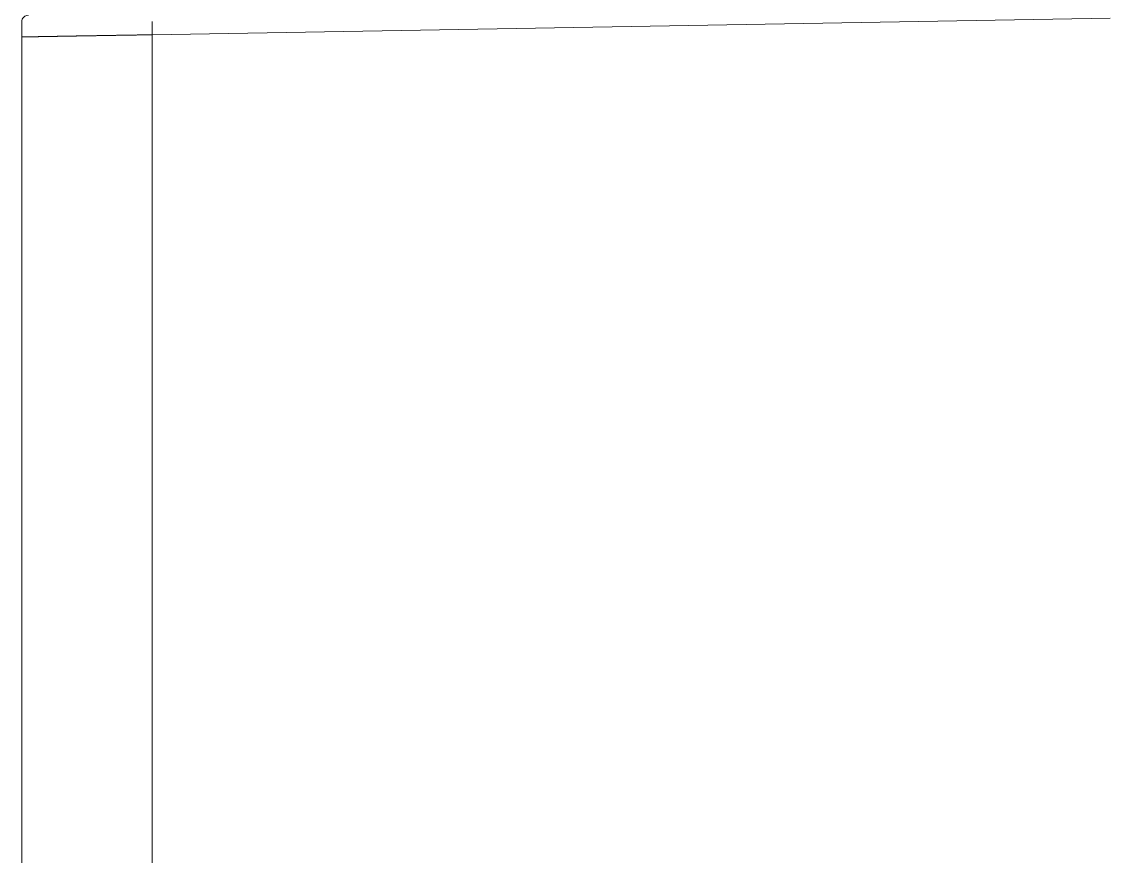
# Model space of a CAD drawing. Header units: millimetres. Extents: x 2433 to 4809, y -10272 to -6912.
# Drawn here: x 4249.36 to 4282.45, y -9511.06 to -9485.71 of the extents above; entities that cross this region are included whole.
import ezdxf

# ---------------------------------------------------------------- set-up
doc = ezdxf.new("R2010")
doc.units = ezdxf.units.MM

msp = doc.modelspace()

# ---------------------------------------------------------------- linework, layer by layer
at = {"linetype": 'Continuous', "lineweight": 13, "extrusion": (-1, -2.22045e-16, 0)}
for p, q in [((4253.326, -9486.1), (4282.452, -9485.592)), ((4253.326, -9486.1), (4253.326, -9485.693)), ((4253.326, -9546.285), (4253.326, -9486.1))]:
    msp.add_line(p, q, dxfattribs=at)
at = {"linetype": 'Continuous', "lineweight": 18, "extrusion": (-1, -2.22045e-16, 0)}
for p, q in [((4249.361, -9485.706), (4249.361, -9486.169)), ((4249.361, -9486.169), (4249.361, -9546.285))]:
    msp.add_line(p, q, dxfattribs=at)
at = {"linetype": 'Continuous', "lineweight": 18}
msp.add_open_spline([(4249.561, -9485.506), (4249.534, -9485.506), (4249.508, -9485.511), (4249.46, -9485.531), (4249.437, -9485.546), (4249.4, -9485.583), (4249.385, -9485.605), (4249.365, -9485.654), (4249.36, -9485.68), (4249.36, -9485.706)], degree=3, knots=[0, 0, 0, 0, 0.25, 0.25, 0.5, 0.5, 0.75, 0.75, 1, 1, 1, 1], dxfattribs=at)
at = {"linetype": 'Continuous', "lineweight": 13}
msp.add_open_spline([(4249.361, -9486.169), (4249.361, -9486.169), (4249.361, -9486.169), (4249.362, -9486.169), (4249.362, -9486.169), (4249.363, -9486.169), (4249.364, -9486.169), (4249.366, -9486.169), (4249.367, -9486.169), (4249.369, -9486.169), (4249.371, -9486.169), (4249.373, -9486.169), (4249.376, -9486.168), (4249.379, -9486.168), (4249.382, -9486.168), (4249.385, -9486.168), (4249.388, -9486.168), (4249.392, -9486.168), (4249.396, -9486.168), (4249.4, -9486.168), (4249.405, -9486.168), (4249.41, -9486.168), (4249.415, -9486.167), (4249.42, -9486.167), (4249.426, -9486.167), (4249.431, -9486.167), (4249.437, -9486.167), (4249.444, -9486.167), (4249.45, -9486.167), (4249.457, -9486.166), (4249.464, -9486.166), (4249.471, -9486.166), (4249.479, -9486.166), (4249.487, -9486.166), (4249.495, -9486.166), (4249.503, -9486.165), (4249.512, -9486.165), (4249.521, -9486.165), (4249.53, -9486.165), (4249.539, -9486.165), (4249.549, -9486.165), (4249.559, -9486.164), (4249.569, -9486.164), (4249.579, -9486.164), (4249.59, -9486.164), (4249.601, -9486.164), (4249.612, -9486.163), (4249.623, -9486.163), (4249.635, -9486.163), (4249.647, -9486.163), (4249.659, -9486.162), (4249.672, -9486.162), (4249.684, -9486.162), (4249.697, -9486.162), (4249.71, -9486.161), (4249.724, -9486.161), (4249.738, -9486.161), (4249.752, -9486.161), (4249.766, -9486.16), (4249.781, -9486.16), (4249.795, -9486.16), (4249.81, -9486.16), (4249.826, -9486.159), (4249.841, -9486.159), (4249.857, -9486.159), (4249.873, -9486.158), (4249.89, -9486.158), (4249.906, -9486.158), (4249.923, -9486.158), (4249.94, -9486.157), (4249.957, -9486.157), (4249.975, -9486.157), (4249.993, -9486.156), (4250.011, -9486.156), (4250.029, -9486.156), (4250.048, -9486.155), (4250.067, -9486.155), (4250.086, -9486.155), (4250.105, -9486.154), (4250.125, -9486.154), (4250.145, -9486.154), (4250.165, -9486.153), (4250.186, -9486.153), (4250.206, -9486.152), (4250.227, -9486.152), (4250.248, -9486.152), (4250.269, -9486.151), (4250.291, -9486.151), (4250.313, -9486.151), (4250.335, -9486.15), (4250.357, -9486.15), (4250.38, -9486.149), (4250.403, -9486.149), (4250.426, -9486.149), (4250.449, -9486.148), (4250.473, -9486.148), (4250.496, -9486.147), (4250.521, -9486.147), (4250.546, -9486.147), (4250.573, -9486.146), (4250.599, -9486.146), (4250.627, -9486.145), (4250.654, -9486.145), (4250.683, -9486.144), (4250.711, -9486.144), (4250.741, -9486.143), (4250.77, -9486.143), (4250.801, -9486.142), (4250.831, -9486.142), (4250.862, -9486.141), (4250.894, -9486.14), (4250.927, -9486.14), (4250.959, -9486.139), (4250.993, -9486.139), (4251.026, -9486.138), (4251.061, -9486.138), (4251.096, -9486.137), (4251.131, -9486.136), (4251.167, -9486.136), (4251.204, -9486.135), (4251.241, -9486.135), (4251.278, -9486.134), (4251.316, -9486.133), (4251.355, -9486.133), (4251.394, -9486.132), (4251.434, -9486.131), (4251.474, -9486.131), (4251.515, -9486.13), (4251.557, -9486.129), (4251.598, -9486.129), (4251.641, -9486.128), (4251.684, -9486.127), (4251.727, -9486.126), (4251.772, -9486.126), (4251.816, -9486.125), (4251.861, -9486.124), (4251.907, -9486.123), (4251.953, -9486.123), (4252, -9486.122), (4252.047, -9486.121), (4252.095, -9486.12), (4252.143, -9486.12), (4252.192, -9486.119), (4252.242, -9486.118), (4252.291, -9486.117), (4252.342, -9486.116), (4252.393, -9486.115), (4252.444, -9486.115), (4252.496, -9486.114), (4252.548, -9486.113), (4252.601, -9486.112), (4252.654, -9486.111), (4252.708, -9486.11), (4252.762, -9486.109), (4252.817, -9486.108), (4252.872, -9486.108), (4252.927, -9486.107), (4252.983, -9486.106), (4253.039, -9486.105), (4253.096, -9486.104), (4253.153, -9486.103), (4253.211, -9486.102), (4253.268, -9486.101), (4253.307, -9486.1), (4253.326, -9486.1)], degree=3, knots=[0, 0, 0, 0, 0.004935, 0.009876, 0.014823, 0.019775, 0.024734, 0.029698, 0.034667, 0.039643, 0.044624, 0.049611, 0.054603, 0.059602, 0.064606, 0.069616, 0.074631, 0.079653, 0.08468, 0.089712, 0.094751, 0.099795, 0.104845, 0.109901, 0.114963, 0.12003, 0.125103, 0.130182, 0.135266, 0.140356, 0.145452, 0.150554, 0.155661, 0.160774, 0.165893, 0.171018, 0.176148, 0.181285, 0.186426, 0.191574, 0.196727, 0.201886, 0.207051, 0.212222, 0.217398, 0.22258, 0.227768, 0.232962, 0.238161, 0.243366, 0.248577, 0.253793, 0.259016, 0.264244, 0.269477, 0.274717, 0.279962, 0.285213, 0.29047, 0.295732, 0.301, 0.306274, 0.311554, 0.316839, 0.322131, 0.327428, 0.33273, 0.338039, 0.343353, 0.348673, 0.353998, 0.35933, 0.364667, 0.37001, 0.375358, 0.380713, 0.386073, 0.391439, 0.39681, 0.402187, 0.407571, 0.412959, 0.418354, 0.423754, 0.42916, 0.434572, 0.43999, 0.445413, 0.450842, 0.456277, 0.461717, 0.467163, 0.472615, 0.478073, 0.483537, 0.489006, 0.494481, 0.499962, 0.505805, 0.511701, 0.517651, 0.523654, 0.52971, 0.53582, 0.541983, 0.548199, 0.554469, 0.560792, 0.567168, 0.573598, 0.580081, 0.586617, 0.593207, 0.59985, 0.606546, 0.613296, 0.620099, 0.626955, 0.633865, 0.640828, 0.647845, 0.654914, 0.662037, 0.669214, 0.676443, 0.683726, 0.691063, 0.698452, 0.705895, 0.713392, 0.720941, 0.728544, 0.736201, 0.74391, 0.751673, 0.75949, 0.767359, 0.775282, 0.783259, 0.791288, 0.799371, 0.807508, 0.815697, 0.82394, 0.832237, 0.840586, 0.848989, 0.857446, 0.865955, 0.874518, 0.883135, 0.891804, 0.900527, 0.909303, 0.918133, 0.927016, 0.935952, 0.944942, 0.953985, 0.963081, 0.972231, 0.981434, 0.99069, 1, 1, 1, 1], dxfattribs=at)

doc.saveas('drawing.dxf')
